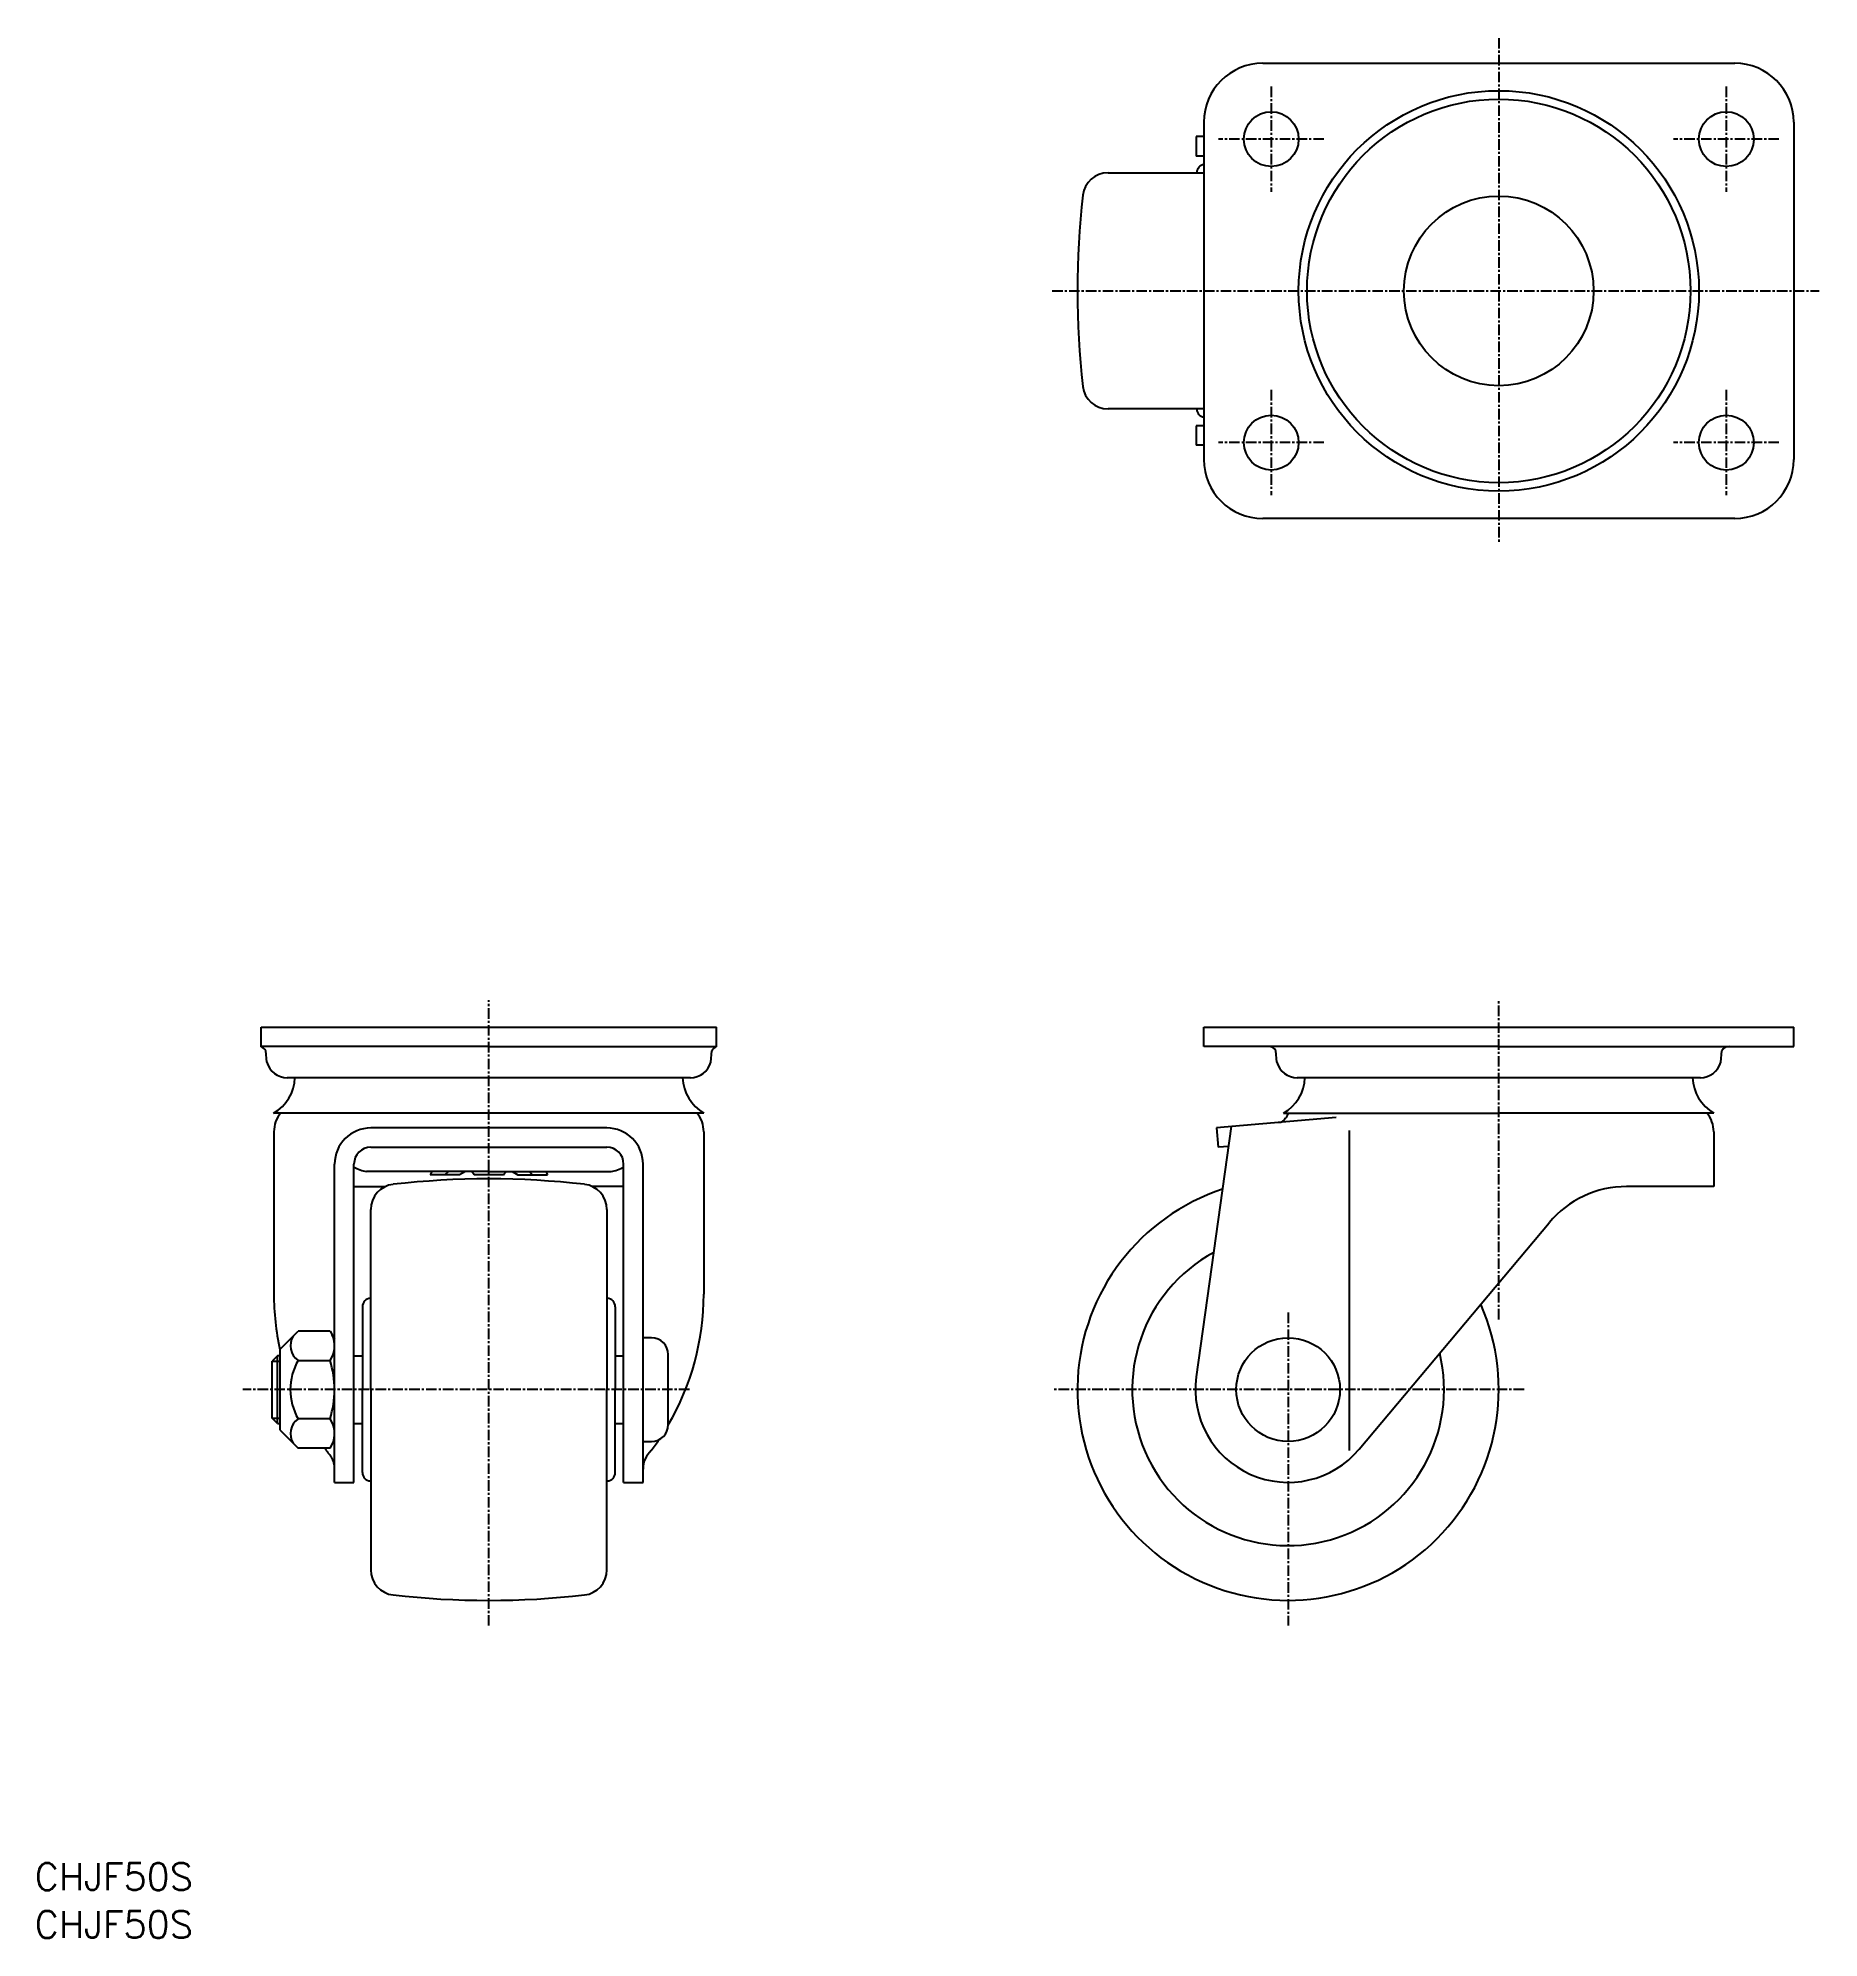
# Model space of a CAD drawing. Extents: x -173 to 38, y -195 to 30.
import ezdxf

# ---------------------------------------------------------------- set-up
doc = ezdxf.new("R2010")
doc.units = 0
doc.linetypes.add('CENTER', pattern=[2, 1.25, -0.25, 0.25, -0.25])
doc.layers.get('0').update_dxf_attribs({"linetype": 'CONTINUOUS'})
doc.layers.get('DEFPOINTS').update_dxf_attribs({"linetype": 'CONTINUOUS'})
doc.layers.add('CENTER', color=1, linetype='CENTER')
doc.styles.get("Standard").update_dxf_attribs({"font": 'txt.shx', "bigfont": 'bigfont.shx'})

msp = doc.modelspace()

# ---------------------------------------------------------------- linework, layer by layer
at = {"color": 7, "linetype": 'CONTINUOUS'}
for p, q in [((-28, 27), (28, 27)), ((-35, 18.3), (-35.92, 18.3)), ((-35.92, 18.3), (-35.92, 16)), ((-35, 20), (-35, -20)), ((35, 20), (35, -20)), ((-35, 16), (-35.92, 16)), ((-46.37, 14), (-35, 14)), ((-35.84, 14), (-35.84, 14.05)), ((-35, -14), (-46.37, -14)), ((-35.84, -14), (-35.84, -14.05)), ((-35, -16), (-35.92, -16)), ((-35.92, -16), (-35.92, -18.3)), ((-35, -18.3), (-35.92, -18.3)), ((28, -27), (-28, -27)), ((-146.85, -89.69), (-146.85, -87.34)), ((-146.85, -87.34), (-92.85, -87.34)), ((-92.85, -89.69), (-92.85, -87.34)), ((-35, -87.34), (35, -87.34)), ((-35, -89.64), (-35, -87.34)), ((35, -89.64), (35, -87.34)), ((-119.85, -89.64), (-146.85, -89.64)), ((-146.19, -91.5), (-146.31, -90.14)), ((-119.85, -89.64), (-92.85, -89.64)), ((-93.52, -91.5), (-93.4, -90.14)), ((0, -89.64), (-35, -89.64)), ((-26.34, -91.5), (-26.45, -90.14)), ((0, -89.64), (35, -89.64)), ((26.34, -91.5), (26.45, -90.14)), ((-95.93, -93.34), (-143.78, -93.34)), ((23.92, -93.34), (-23.93, -93.34)), ((-94.32, -97.54), (-145.39, -97.54)), ((-35.89, -128.81), (-31.72, -99.14)), ((-19.31, -98.06), (-33.5, -99.3)), ((-25.53, -97.54), (0, -97.54)), ((25.53, -97.54), (0, -97.54)), ((-145.35, -99.75), (-145.35, -119.02)), ((-105.85, -99.3), (-133.85, -99.3)), ((-94.35, -99.75), (-94.35, -119.02)), ((-33.5, -99.3), (-33.3, -101.59)), ((-17.76, -99.6), (-17.76, -137.56)), ((25.5, -99.75), (25.5, -106.25)), ((-138.15, -141.34), (-138.15, -103.6)), ((-135.85, -141.34), (-135.85, -103.59)), ((-133.85, -101.59), (-105.85, -101.59)), ((-103.85, -141.34), (-103.85, -103.59)), ((-101.55, -141.34), (-101.55, -103.6)), ((-32.05, -101.48), (-33.3, -101.59)), ((-119.85, -104.47), (-134.35, -104.47)), ((-126.61, -104.47), (-126.8, -104.87)), ((-123.32, -104.87), (-126.8, -104.87)), ((-124.63, -104.47), (-125.06, -104.87)), ((-122.62, -104.47), (-123.32, -104.87)), ((-121.6, -104.87), (-121.86, -104.47)), ((-118.11, -104.87), (-121.6, -104.87)), ((-119.85, -104.47), (-105.35, -104.47)), ((-118.11, -104.87), (-117.85, -104.47)), ((-117.08, -104.47), (-116.39, -104.87)), ((-116.39, -104.87), (-112.9, -104.87)), ((-115.08, -104.47), (-114.65, -104.87)), ((-113.1, -104.47), (-112.9, -104.87)), ((-135.85, -106.25), (-132.12, -106.25)), ((-103.85, -106.25), (-107.59, -106.25)), ((25.5, -106.25), (15.17, -106.25)), ((-133.85, -130.34), (-133.85, -108.97)), ((-105.85, -108.97), (-105.85, -130.34)), ((-16.57, -137.41), (5.98, -110.54)), ((-134.85, -120.5), (-134.85, -130.34)), ((-133.85, -119.5), (-133.91, -119.5)), ((-105.85, -119.5), (-105.8, -119.5)), ((-104.85, -120.5), (-104.85, -130.34)), ((-144.65, -125.59), (-142.48, -123.41)), ((-138.69, -123.41), (-142.48, -123.41)), ((-138.69, -123.41), (-138.15, -124.34)), ((-144.65, -125.59), (-144.65, -135.09)), ((-100.55, -124.19), (-101.55, -124.19)), ((-98.55, -134.49), (-98.55, -126.19)), ((-144.93, -126.34), (-145.55, -126.97)), ((-145.55, -133.72), (-145.55, -126.97)), ((-144.93, -134.34), (-144.93, -126.34)), ((-144.65, -126.34), (-144.93, -126.34)), ((-142.48, -126.88), (-138.69, -126.88)), ((-135.85, -126.34), (-134.85, -126.34)), ((-104.85, -126.34), (-103.85, -126.34)), ((-134.85, -140.18), (-134.85, -130.34)), ((-133.85, -130.34), (-133.85, -151.72)), ((-105.85, -151.72), (-105.85, -130.34)), ((-104.85, -140.18), (-104.85, -130.34)), ((-144.93, -134.34), (-145.55, -133.72)), ((-144.93, -134.34), (-144.65, -134.34)), ((-144.65, -135.09), (-142.48, -137.27)), ((-138.69, -133.81), (-142.48, -133.81)), ((-135.85, -134.34), (-134.85, -134.34)), ((-104.85, -134.34), (-103.85, -134.34)), ((-138.69, -137.27), (-142.48, -137.27)), ((-138.69, -137.27), (-138.15, -136.34)), ((-101.55, -136.49), (-100.55, -136.49)), ((-138.15, -141.34), (-135.85, -141.34)), ((-133.85, -141.19), (-133.91, -141.18)), ((-105.85, -141.19), (-105.8, -141.18)), ((-103.85, -141.34), (-101.55, -141.34))]:
    msp.add_line(p, q, dxfattribs=at)
at = {"color": 3, "linetype": 'CONTINUOUS'}
for p, q in [((-145.55, -126.97), (-144.65, -126.97)), ((-145.55, -133.72), (-144.65, -133.72))]:
    msp.add_line(p, q, dxfattribs=at)
at = {"color": 7, "linetype": 'CONTINUOUS'}
for centre, radius in [((0, 0), 23.75), ((0, 0), 22.75), ((-27, 18), 3.25), ((27, 18), 3.25), ((0, 0), 11.25), ((-27, -18), 3.25), ((27, -18), 3.25), ((-25, -130.34), 6.15)]:
    msp.add_circle(centre, radius, dxfattribs=at)
for centre, radius, start, end in [((-28, 20), 7, 90, 180), ((28, 20), 7, 0, 90), ((-46.37, 11), 3, 90, 173.4885), ((-34.84, 14), 1, 99.1254, 177), ((50, 0), 100, 173.4885, 186.5115), ((-46.37, -11), 3, 186.5115, 270), ((-34.84, -14), 1, 183, 260.8746), ((-28, -20), 7, 180, 270), ((28, -20), 7, 270, 0), ((-147.17, -90.64), 1, 30.4845, 71.5349), ((-92.54, -90.64), 1, 108.4651, 149.5155), ((-27.32, -90.64), 1, 30.4845, 90), ((27.32, -90.64), 1, 90, 149.5155), ((-143.78, -90.84), 2.5, 195.2304, 270), ((-95.93, -90.84), 2.5, 270, 344.7696), ((-23.92, -90.84), 2.5, 195.2304, 270), ((23.92, -90.84), 2.5, 270, 344.7696), ((-147.85, -93.19), 5, 299.5642, 358.2922), ((-91.85, -93.19), 5, 181.7078, 240.4358), ((-28, -93.19), 5, 299.5642, 358.2922), ((28, -93.19), 5, 181.7078, 240.4358), ((-141.85, -99.75), 3.5, 140.9235, 180), ((-97.85, -99.75), 3.5, 0, 39.0765), ((-26.18, -97.65), 1, 275, 332.2599), ((-22.19, -99.75), 3.5, 140.9235, 152.2599), ((22, -99.75), 3.5, 0, 39.0765), ((-133.85, -103.6), 4.3, 90, 180), ((-105.85, -103.6), 4.3, 0, 90), ((-133.85, -103.59), 2, 90, 180), ((-105.85, -103.59), 2, 0, 90), ((-133.81, -100.5), 4, 239.3458, 262.2497), ((-119.85, -205.34), 100, 83.4885, 96.5115), ((-105.89, -100.5), 4, 277.7503, 300.6542), ((-130.85, -108.97), 3, 96.5115, 180), ((-108.85, -108.97), 3, 0, 83.4885), ((-25, -130.34), 25, 108.1039, 23.8961), ((15.17, -118.25), 12, 90, 140), ((-25, -130.34), 18.5, 118.4837, 13.5163), ((-114.63, -119.02), 30.73, 180, 192.3394), ((-125.08, -119.02), 30.73, 329.6895, 0), ((-133.85, -120.5), 1, 93, 180), ((-105.85, -120.5), 1, 0, 87), ((-141.22, -125.15), 3.07, 325.6158, 25.6158), ((-141.32, -125.15), 2.08, 146.3736, 236.3736), ((-100.55, -126.19), 2, 0, 90), ((-136.48, -130.34), 6.93, 150, 210), ((-149.62, -130.34), 11.46, 342.412, 17.588), ((-25, -130.34), 11, 172, 320), ((-141.32, -135.54), 2.08, 123.6264, 213.6264), ((-141.22, -135.54), 3.07, 334.3842, 34.3842), ((-100.55, -134.49), 2, 270, 0), ((-114.63, -119.02), 30.73, 216.4477, 218.9941), ((-125.08, -119.02), 30.73, 322.8872, 325.8071), ((-141.12, -139.76), 2.97, 0, 28.2758), ((-98.58, -139.76), 2.97, 132.169, 180), ((-133.85, -140.18), 1, 180, 267), ((-105.85, -140.18), 1, 273, 0), ((-130.85, -151.72), 3, 180, 263.4885), ((-108.85, -151.72), 3, 276.5115, 0), ((-119.85, -55.34), 100, 263.4885, 276.5115)]:
    msp.add_arc(centre, radius, start, end, dxfattribs=at)
at = {"layer": 'CENTER', "color": 1, "linetype": 'CENTER'}
for p, q in [((0, 30), (0, -30)), ((-27, 24.25), (-27, 11.75)), ((27, 24.25), (27, 11.75)), ((-20.75, 18), (-33.25, 18)), ((33.25, 18), (20.75, 18)), ((-53, 0), (38, 0)), ((-27, -11.75), (-27, -24.25)), ((27, -11.75), (27, -24.25)), ((-20.75, -18), (-33.25, -18)), ((33.25, -18), (20.75, -18)), ((-119.85, -158.34), (-119.85, -84.14)), ((0, -122.02), (0, -84.14)), ((-25, -121.19), (-25, -158.34)), ((-96.05, -130.34), (-149.05, -130.34)), ((3, -130.34), (-53, -130.34))]:
    msp.add_line(p, q, dxfattribs=at)
at = {"layer": 'DEFPOINTS', "color": 0, "linetype": 'BYBLOCK'}
for p in [(-36, 14), (-35.35, -14.86), (-104.54, -102.08), (-127, -105.6), (-119.85, -105.34), (-105.85, -119.34), (-134.72, -119.99), (-104.85, -126.24), (-104.85, -134.44), (-134.72, -140.69), (-105.85, -141.34)]:
    msp.add_point(p, dxfattribs=at)

# ---------------------------------------------------------------- texts
at = {"color": 7, "linetype": 'CONTINUOUS'}
for p in [(-173.76, -189.72), (-173.76, -195.39)]:
    msp.add_text('CHJF50S', height=3.2, dxfattribs=at).set_placement(p)

doc.saveas('drawing.dxf')
